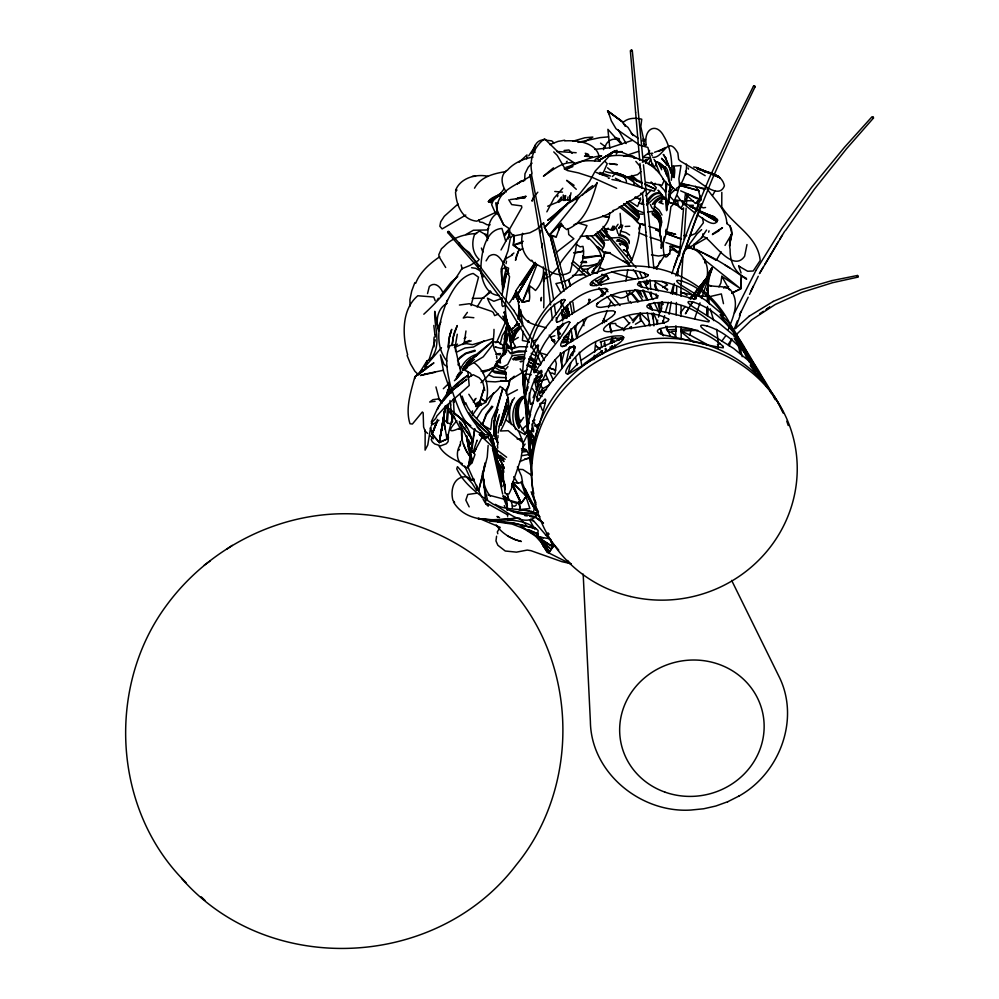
<?xml version="1.0" encoding="UTF-8"?>
<svg xmlns="http://www.w3.org/2000/svg" width="999" height="999" viewBox="0 0 999 999"><rect width="100%" height="100%" fill="white"/><g stroke="black" fill="none" stroke-linecap="round" stroke-linejoin="round"><path stroke-width="1.5" d="M536.263 362.774L536.263 361.825M576.723 242.62L575.274 252.073L570.192 272.003C563.948 276.436 555.744 274.937 549.525 271.328M438.549 331.056L434.752 311.326C433.841 326.773 441.92 343.281 431.805 357.754L426.823 361.176L425.611 369.056L414.847 376.76C411.089 391.158 405.032 408.529 410.002 423.751L412.4 424.038L422.34 412L423.164 412.762L423.601 426.998L425.112 431.093L427.634 433.416M511.313 329.108L513.886 337.175L508.691 333.953L511.775 349.275L515.409 346.491L508.691 333.953M612.237 342.957L612.012 337.4M721.815 192.332L721.765 206.88C733.278 225.549 757.979 236.338 760.189 260.514L753.221 271.004L747.677 271.253L738.648 266.071L741.083 272.964M497.952 437.737L497.977 435.427M707.492 315.434L707.529 307.779L707.504 315.447M707.504 301.773L707.654 287.874L707.542 301.885M447.477 404.77L447.302 422.777L451.211 424.175L453.683 415.047M447.577 394.255L447.627 389.76M707.192 237.65L694.13 245.23L693.893 248.301L693.955 247.49M561.338 306.643L561.426 299.625M707.404 307.904L707.292 315.584L707.467 306.468M493.881 424.762L493.918 428.996M675.649 338.162L675.898 325.761M676.123 314.91L676.385 302.51M676.535 294.755L676.698 287.013M689.41 245.941L691.745 248.626C711.338 254.77 730.444 268.269 746.59 279.258L746.216 278.197C734.964 273.451 729.757 261.214 730.119 249.463C728.046 241.571 734.939 233.479 729.894 225.861L726.81 223.526C726.485 209.428 714.41 199.875 707.18 188.861M447.752 404.595L447.302 422.777L443.581 419.193L439.285 442.507L446.965 439.061L443.581 419.193M509.602 348.052L509.64 346.528M487.45 240.584C487.687 231.044 487.924 219.418 496.728 213.561M563.249 194.942L563.049 200.112L569.667 199.812L570.229 195.167L569.418 202.535L572.976 200.712A60.714 25.687 -68.7 0 1 578.558 197.165M613.761 339.91L614.06 342.12M707.779 288.162L707.255 290.397L709.153 272.377C716.77 259.728 708.878 277.16 706.793 278.097C709.49 266.696 704.57 255.906 695.029 249.575M575.899 199.775L575.998 196.903M718.144 348.326L718.331 342.532L716.62 329.333M519.368 305.844L517.981 319.156M544.118 139.947C537.562 139.261 532.542 146.491 535.002 152.447M495.704 364.872L496.503 363.037L499.188 361.301L494.98 365.035L494.892 367.345L498.988 370.067L505.556 371.566L506.106 380.544L509.615 381.393L508.404 386.963A65.11 41.384 -25 0 0 506.031 393.556M505.681 302.759C504.12 308.753 507.967 343.281 517.445 321.765M546.715 551.361L543.006 545.379L547.24 552.172L549.487 551.873L552.884 546.828L536.463 536.638L537.912 533.878L538.074 530.444C521.316 515.147 498.014 522.04 477.847 518.506L491.608 519.842L508.803 518.918M447.327 421.94L448.064 405.07M448.801 388.199L449.063 382.068M524.65 180.669L524.95 173.814L528.209 167.245L532.055 163.112M666.021 230.682L666.083 229.358M502.435 291.071L503.296 280.719L505.531 271.016M515.409 346.491L511.775 349.275L506.206 343.469L507.042 325.137M611.7 343.057L612.212 340.434M531.48 174.688L530.019 174.862L531.48 174.6L540.609 220.767L553.596 299.6M644.193 142.083L640.834 126.586L641.733 119.218C635.476 117.582 627.172 117.732 622.664 123.014M741.433 275.874L740.721 288.836L731.768 293.094L740.721 288.836L741.433 275.712M503.846 262.462L504.67 259.603M666.408 186.875L666.42 182.929M523.164 331.281L522.415 340.534L529.383 341.87M509.552 302.709C521.578 286.076 510.776 287.25 522.377 302.197L529.145 300.774C531.755 291.783 523.701 279.82 535.501 290.484C541.033 284.191 544.542 275.412 543.281 266.908M529.308 293.406L529.72 286.114M611.5 343.044L612.062 340.359L611.101 340.372L610.114 343.356M501.423 297.839L502.085 305.607L502.784 306.543L504.32 305.682M493.981 329.37C494.33 337.287 491.083 345.829 496.203 352.909M635.601 112.338L630.357 50.687L631.318 49.95L632.305 50.637L643.156 161.713M631.693 49.987L632.03 51.149M681.043 285.714L683.179 253.034M684.09 239.211L686.113 208.154M686.325 205.057L686.925 195.767M448.014 347.814L448.926 339.011M460.264 445.854L460.576 441.396M594.592 161.114L595.404 159.316L601.673 155.832C588.886 156.781 577.859 164.011 565.909 167.357M488.124 445.454L487.25 457.167L478.596 490.896L482.33 497.877M569.542 201.523L569.667 199.812M425.174 430.107L425.087 450.124L427.772 444.955L430.631 427.435L432.13 433.966L439.285 442.507L446.965 439.061M448.439 346.641L449.587 336.463L451.71 329.345L449.125 337.799M686.375 164.061C687.487 171.041 683.328 179.82 679.707 186.413L676.635 188.162L676.847 190.559L667.082 183.804L663.086 179.271M451.998 344.593L453.846 333.803M484.078 435.814L485.264 438.411L485.976 437.075M519.505 320.217L522.914 323.114M540.521 232.705L540.734 230.157M537.437 389.523L537.774 385.477L536.151 379.333L537.849 376.311L535.814 375.674M685.277 193.906L695.441 203.396L700.599 199.45C690.471 198.077 683.853 187 685.064 201.436L675.511 199.9M526.71 158.866L526.972 154.957L519.218 162.175M514.285 235.352L513.361 245.205L520.154 250.025L522.627 248.564M510.826 347.864L508.166 348.351L504.358 338.811L506.206 343.469L507.017 334.19L506.206 343.469L511.775 349.275L508.503 329.545M677.659 275.924L678.196 269.742M679.407 255.819L683.578 207.867M596.428 263.674L596.191 266.321L592.12 272.365L597.302 273.314M661.338 224.6C662.325 218.456 658.666 212.263 653.259 209.428M514.248 235.414L513.361 245.205L520.154 250.025M452.235 345.554L453.384 336.85L457.255 325.562L454.245 332.605M497.277 438.611L497.839 444.555M518.681 295.442C517.295 305.007 520.029 315.859 528.096 321.853L528.384 320.916L530.032 322.914L533.966 324.488L546.291 327.834M561.376 197.115L561.151 199.45L561.251 197.427M544.78 274.063C542.744 285.377 544.43 296.566 543.681 307.754M506.206 343.469L506.943 336.176M593.868 359.802L594.343 355.244M594.642 352.21L595.729 341.596M505.731 301.373L509.565 276.698L504.67 267.894L501.036 269.343L508.029 250.849L510.177 239.41M540.958 227.71L541.333 224.213M465.971 330.981L464.135 343.219L472.465 344.655L492.619 338.698L493.206 344.118L483.216 356.83L462.837 369.28L467.907 371.753L469.218 385.489L445.279 406.743L436.763 416.121C436.625 419.543 427.397 424.213 433.366 424.15L438.923 420.279M665.709 191.159L666.658 210.714L669.367 193.581L673.139 187.625M680.831 248.114C667.245 245.142 670.966 244.368 669.792 254.171L658.616 256.019L651.473 254.907M506.793 344.942L506.368 352.347L500.849 357.367M502.197 268.731L501.673 280.269L502.747 288.099M626.947 201.973L637.262 210.439L643.319 212.65M704.757 262.912L705.107 259.865M561.875 314.385L564.447 318.007L563.911 314.872M503.434 288.886L506.331 274.038M498.139 433.017L499.425 425.574M540.958 300.986L541.433 297.402L541.058 300.249M540.471 386.551L540.809 383.828M649.437 151.461L649.562 150.449M707.317 290.11L708.416 281.293M564.997 200.487L565.659 195.542M639.785 225.424C639.435 238.174 635.614 250.587 630.943 262.387M654.345 208.279L655.044 203.571C657.292 200.262 662.037 196.353 665.996 199.338M461.838 429.133C460.364 438.923 464.21 448.926 470.117 456.618L466.321 450.861L463.411 443.906M508.791 237.537L509.165 234.64M674.2 177.647C674.15 174.276 676.136 168.007 672.926 166.121M493.856 423.101L497.015 410.714M494.33 420.417L493.731 429.732L495.217 436.326L495.042 434.665M505.269 322.54L497.065 341.246L502.847 345.217L503.783 347.515L503.371 351.036L504.483 350.699C498.139 362.275 490.996 374.088 480.931 382.742M660.401 228.296L660.401 224.101M666.333 189.348L666.183 182.305M502.959 289.997L506.268 274.126M490.434 496.341C482.604 487.025 481.456 473.876 485.414 462.637L478.596 490.896L467.782 466.733L469.955 464.098L471.004 456.406M471.628 451.785L474.775 428.708L468.356 466.383L472.14 462.637L475 454.445L468.181 446.353L466.458 435.839M504.52 277.322L504.882 274.725M666.058 189.748L665.496 181.443M500.124 344.068L502.31 335.602L506.993 328.059M504.982 340.434L506.718 328.172M664.472 236.701C662.499 239.748 662.349 266.745 669.367 253.222M687.724 194.855L687.275 197.34L685.476 199.45M753.508 86.339L754.357 85.739L755.107 86.738L732.617 133.254L712.225 179.096L694.055 224.325M609.715 212.737C609.565 223.239 601.735 229.895 593.993 235.627L580.257 236.438M544.692 272.427L543.419 281.531L545.079 278.384L548.401 276.823M707.255 290.397L708.953 279.021L711.95 267.919L709.153 272.377M445.167 407.817L441.645 430.769L445.492 406.368M447.277 394.043L447.977 389.448L447.315 394.056M454.083 412.437L453.384 398.788M506.093 263.649L506.468 261.176M563.836 200.537L564.61 195.829M447.427 394.168L448.151 389.598M619.23 206.668L633.541 217.969L640.184 224.738L639.585 227.884A55.245 22.59 49.1 0 0 638.885 228.971M666.121 188.873L666.458 183.267M574.3 312.3L572.902 302.322M445.054 407.679L439.285 442.507L432.13 433.966L437.487 419.443M427.535 293.569L429.333 286.476C435.202 280.894 441.233 287.787 443.169 293.381M447.577 393.444L448.089 390.384L445.529 397.664M508.254 238.886L508.991 234.59M625.898 281.056L627.772 269.605M666.533 329.682L667.107 326.286M669.118 314.298L671.241 301.71M672.477 294.293L674.3 283.454M570.554 195.354L570.991 192.757M567.519 200.037L568.081 196.903M589.747 299.363C587.025 298.888 590.034 301.71 589.872 299.6M504.495 337.45L505.781 330.382M521.815 481.555L528.708 498.851L534.365 508.441L533.454 512.012M451.361 421.403L447.614 437.137M529.857 431.556L530.032 430.631M672.989 177.248L673.576 166.084L680.993 165.559L678.895 178.809L679.707 186.413M430.382 428.633L430.631 427.435M512.187 342.395L514.635 334.677L520.729 327.56M670.716 185.377L666.558 210.265L666.133 199.875M603.521 149.688L604.183 147.14L605.119 147.765C605.719 139.748 617.669 135.052 621.902 143.918M620.179 233.504L622.714 225.212M426.073 365.047L426.86 361.226M679.982 184.266L677.235 193.731L672.627 204.995L670.878 206.805C669.255 220.929 666.608 235.202 661.188 248.414L661.038 244.156M729.957 242.982L731.93 233.704L729.894 225.861M513.274 339.697L515.322 333.691L519.53 328.159M669.705 197.602L670.516 193.956L674.849 189.897M666.158 190.459L666.583 183.179M628.533 265.684L629.02 263.511M494.542 418.681L497.714 409.165M566.308 361.65L569.78 346.628M570.816 342.12L572.215 336.101M668.269 203.846L669.417 198.851M505.844 339.648L504.695 346.041L505.082 354.358M660.414 333.491L661.113 330.507M662.861 323.052L664.61 315.609M690.946 330.344L689.847 334.927L708.129 345.042M505.519 259.728L506.043 257.555M594.355 268.456L593.668 271.316L594.305 268.843M501.885 295.13L502.822 291.296M504.582 340.147L503.346 346.79L503.683 355.569M640.184 224.738L639.273 227.647M568.206 373.514L570.754 363.112M572.577 355.669L574.762 346.753M576.947 337.824L578.546 332.617L586.85 317.632M449.587 336.463L450.636 332.33M457.267 334.253L455.507 344.93L455.606 351.448M505.444 259.328L505.981 257.243M656.618 324.525L657.767 320.08M658.528 317.108L660.052 311.176M596.653 246.291L601.635 249.887L604.582 253.721L603.009 259.353M746.977 244.555L744.63 256.219C733.378 272.827 713.96 243.144 705.132 237.3L703.184 236.451L692.944 245.417L685.976 249.126L697.152 233.716L701.623 229.633M507.542 274.201L508.591 268.194L504.57 266.508M729.944 244.293C728.708 251.948 730.581 232.592 731.93 233.704L725.024 245.404M496.59 536.201L495.966 540.946L497.864 545.267L505.257 551.011L516.483 552.147L527.26 550.074L531.018 550.699L561.925 561.675L571.278 563.748M509.615 381.393L508.391 385.989L505.706 390.771M503.284 415.197L507.992 397.652L506.281 391.258L500.174 386.413C496.615 392.794 488.711 395.666 485.377 402.609L477.659 406.343L476.411 405.681L468.818 394.268M670.504 187.15L668.681 191.808M604.907 231.668L604.42 230.594L603.458 230.981L630.494 266.159M562.837 208.629L544.517 227.385L549.1 235.502L561.201 223.376L556.293 236.813L549.1 235.502L544.517 227.385L543.631 222.977L536.65 229.295L529.895 232.779L514.423 235.814L512.599 235.09L509.765 231.618L509.652 229.008L521.828 207.592L521.553 205.906L511.688 204.583L508.778 199.788M561.538 362.25L564.447 351.623M566.021 345.854L570.142 330.819M499.3 426.461L507.992 397.652C510.339 409.378 506.193 420.866 500.424 431.006L508.154 430.681L523.389 442.982L520.954 458.791L511.638 486.001L511.713 488.099L509.028 493.818L507.604 494.218L505.032 493.369L505.319 492.782M502.722 416.783L507.992 397.652L501.735 419.655M500.287 424.263L501.835 419.143M471.041 305.557L478.521 277.198L473.164 273.451C460.214 276.423 452.609 289.985 447.24 301.061L447.24 300.374C439.772 319.28 432.892 343.356 446.853 361.039M669.792 188.649L670.267 186.988M708.641 232.18L709.04 230.819M566.458 309.503L567.707 305.219M645.754 162.4L646.678 159.403L646.316 160.015M665.309 312.625L668.356 302.372M670.978 293.594L673.588 284.802M676.635 274.563L678.383 268.706M480.944 398.701L485.814 401.898C490.197 388.411 485.876 371.066 473.938 362.612M468.494 467.982C457.055 465.671 454.632 453.134 460.402 444.48M671.865 273.701L677.247 257.492M700.799 199.912L700.611 200.674M604.582 253.721C603.121 260.814 597.902 266.483 592.419 270.891M429.008 359.852L435.277 339.847M459.09 244.318L459.565 242.832M557.454 196.728L557.942 195.329M626.922 250.15C629.095 244.443 622.265 240.647 617.507 240.147M498.813 416.983C496.191 425.199 494.567 434.453 497.739 442.744C492.345 432.567 493.781 420.179 497.814 409.765L497.627 409.278M501.273 421.391L502.047 418.956M703.196 258.716L740.721 288.836L721.815 276.311L720.903 282.917L718.93 286.938M678.321 268.893L694.068 224.263M511.463 340.147L514.822 332.717L519.892 327.522M471.99 412.537L472.527 410.889M659.34 230.27C661.975 223.901 658.266 216.371 652.21 213.549M468.356 466.383L470.242 460.714M473.076 452.222L477.11 440.147L476.848 440.909M515.734 429.458C510.751 418.781 511.813 403.696 522.202 396.603L523.314 396.678C513.623 403.846 513.498 418.444 518.931 428.284L519.43 424.175C515.359 415.347 515.834 403.034 524.05 396.715L528.046 386.563M693.955 247.477L694.33 246.378M694.58 318.868L700.037 302.859M701.523 298.489L711.95 267.919L709.989 273.476L690.596 299.3M469.617 461.188L468.081 467.495M506.031 497.839L505.669 498.876L503.996 499.15L487.912 494.892M636.937 221.516L639.323 216.795L639.01 215.459L626.473 202.347M675.824 275.924L701.123 203.746M431.293 421.815L438.062 407.267L448.788 393.781M601.56 295.941L603.084 291.646M729.208 345.941L731.855 338.561M735.501 328.334L740.234 315.072M532.405 532.517L549.487 551.873L552.884 546.828L550.237 538.786L536.463 536.638L521.091 526.898M734.652 328.172L737.237 321.016M414.81 378.596L415.234 377.709M473.401 402.322L474.85 399.188M601.635 249.887C608.666 243.019 600.312 237.874 597.19 231.83M665.322 192.332L666.37 187.924L666.008 182.692M527.797 388.062L524.587 396.79C517.632 402.634 517.045 413.111 519.88 421.178L520.679 420.167M665.971 190.859L665.646 191.958M728.333 329.47C733.191 317.008 740.247 302.11 730.556 289.922C724.113 284.802 715.122 287.837 707.841 284.84M446.378 395.879L447.702 392.282M522.589 233.279C520.304 243.144 522.489 254.62 531.068 260.989L531.73 260.202L533.329 262.525L547.077 270.055M706.793 278.097L706.88 276.86M674.063 267.17L690.571 222.814L709.44 177.834L730.481 132.243L753.583 85.989M696.278 211.638L699 204.458M561.226 223.651L558.716 230.12M649.038 324.063L648.726 325.462M533.079 397.677L535.164 392.257M536.213 389.548L537.774 385.477M597.227 272.839L599.812 267.033A55.007 42.932 64.5 0 1 602.996 259.34M536.888 264.797L522.377 302.197L529.145 300.774M602.247 323.526L607.317 310.489M608.453 307.592L610.701 301.798M660.164 312.3L661.75 308.254L660.888 302.522M645.629 163.386L646.69 160.689L645.004 160.34L646.69 160.689M436.75 422.689L432.13 433.966L436.663 422.502M462.787 370.504L463.548 368.594M640.097 199.151L640.559 198.002L639.959 199.063M432.13 433.966L436.725 422.49M499.375 414.573C496.041 423.189 493.543 433.416 497.44 442.257M660.064 229.608L659.552 230.844L662.2 246.041L659.19 230.507C661.725 224.45 658.179 217.282 652.397 214.635M638.711 203.109L641.658 203.759L643.206 200.25M604.62 229.42L603.808 231.393L601.873 229.183M515.159 294.892L513.324 299.275L513.149 298.351M492.919 436.238L494.53 432.729L493.656 425.899L494.63 417.682L502.859 388.149L496.603 408.628L491.97 419.018L490.696 429.595L480.881 423.888M604.77 228.559L607.729 229.046L608.116 228.097M726.81 223.526L726.773 222.715M531.568 153.496L535.089 145.23M635.302 197.103L640.534 199.388L637.574 206.493L629.045 200.924M529.645 285.839L522.377 302.197L517.22 295.042L535.264 263.973M437.487 409.465C443.019 397.04 452.41 386.638 463.211 378.521M650.561 159.69L648.363 164.198L653.358 165.497M446.478 395.979L447.752 393.144M446.516 395.941L447.777 393.107M501.011 249.962L509.715 234.203M546.853 211.838L554.145 198.014L562.787 188.224M533.953 195.966L531.98 201.149L533.753 197.402M607.729 229.046L612.637 230.095L614.547 226.336M618.543 140.672L619.455 138.786L614.597 137.475M514.647 336.638L515.684 334.465M739.447 315.322L748.189 297.19M749.525 294.393L758.253 276.261M739.834 314.048L741.183 311.251M750.624 291.708L753.308 286.126M651.523 165.509L652.634 163.486M477.122 306.98L482.267 298.389L491.083 291.733M518.356 251.124L515.484 260.352L516.558 255.519L519.705 248.714M462.999 369.518L465.109 365.646M493.668 392.857L488.136 404.083L482.017 409.902L477.06 417.919M698.313 295.642L711.937 268.194M610.938 229.932L613.036 225.986M542.969 278.209L544.717 274.737M755.032 86.901L755.069 86.364M431.243 426.024L432.642 423.264M446.665 395.616L448.076 392.844M734.477 312.949L756.056 270.267M512.287 355.407L507.654 364.498L503.121 366.82C498.951 367.482 493.381 362.749 499.737 360.926L501.835 355.532L499.575 359.79L496.228 361.613L500.561 362.937L499.587 360.402M482.779 472.028L484.365 469.73M515.896 290.984L516.333 290.135M523.663 442.082L526.885 435.801M715.284 190.622L712.574 195.392M453.596 402.447L455.319 399.263M469.955 464.098C476.773 460.289 465.871 450.549 468.768 445.017L470.167 444.268L471.853 441.096C469.605 425.337 457.579 414.473 445.254 405.831M602.422 174.6L607.217 163.736L605.132 161.501M574.5 329.333L577.984 322.689M587.724 304.121L589.81 300.137M698.501 295.604L700.661 291.483M702.11 288.723L711.475 270.816L694.105 299.475M473.576 453.371L482.242 437.013L480.731 432.642L482.704 438.074M785.514 230.557L814.285 189.286L846.453 148.863L873.476 118.044L873.263 116.833L872.002 116.783L844.517 147.24L811.613 187.337L781.967 228.334L756.193 270.005M647.015 204.108C649.275 198.726 656.543 189.323 662.624 195.404M437.574 328.172L440.884 322.053M701.448 237.812L706.568 230.045M426.823 361.176L418.656 374.101L414.847 376.76M561.201 223.376L563.586 227.085L566.695 229.583C585.826 221.965 591.695 200.462 597.202 182.63C592.032 191.134 580.169 192.582 576.411 201.736L549.1 235.502L556.293 236.813M592.519 271.728L592.12 272.365M475.986 406.406L479.707 402.859L484.178 387.749L482.592 381.531L479.145 377.722L473.176 374.687L468.044 377.747M472.127 415.534L479.42 405.269M512.524 399.712L508.866 409.702L509.378 422.115M474.188 401.086L476.061 398.364M627.847 254.47L626.885 255.806M453.446 402.385L454.782 400.062M474.001 452.559L476.236 448.663M456.918 420.791C448.851 429.37 447.252 433.878 459.44 428.221L459.053 429.258L461.513 428.171M530.806 272.228L517.22 295.042L535.464 263.724M658.928 263.199L660.302 260.851M517.22 295.042L535.751 263.724M678.571 251.086L677.559 252.797L672.389 249.113M721.178 251.898L716.37 260.102L715.459 259.765M677.734 256.343L679.545 253.284M759.602 273.476L784.702 231.206M759.377 273.564L763.311 266.945M764.884 264.31L778.258 241.833M779.832 239.198L782.192 235.227M675.511 201.249L677.784 201.211L678.171 206.331L681.967 209.028L681.143 207.692L683.591 203.883L695.054 213.099M512.674 335.065L515.659 330.694L521.303 326.211M692.519 302.073L685.414 313.798L689.435 307.217M691.046 304.583L692.657 301.948M694.268 299.313L710.376 272.989M464.485 366.72L469.642 360.152L477.26 355.045L493.144 340.809L476.673 354.245C469.567 356.493 463.461 361.975 460.664 368.906L458.179 362.113M483.653 433.991L483.204 435.289L484.453 437.637M664.535 255.557L657.317 266.683L654.944 268.169M523.626 417.395L519.93 422.952M437.162 300.2L438.399 298.251M512.724 298.276L516.783 291.858M526.51 276.448L533.803 264.897M674.375 190.472L674.837 189.76M632.866 322.602L640.159 313.224L640.646 321.154L635.389 324.25M685.601 174.837L686.488 173.451C694.455 176.099 718.131 202.298 724.4 185.814C721.927 173.426 707.617 172.427 697.826 168.981M523.351 281.855L535.526 263.049M522.677 282.829L535.289 263.386M558.266 330.694L563.661 324.163L562.799 323.152M647.29 154.271L648.938 152.31M646.778 201.311C649.45 196.616 655.631 189.96 661.326 194.118L658.066 190.185L662.374 195.404M728.084 344.655L731.455 339.61M504.108 188.848L498.376 196.416L501.398 192.832L488.374 201.623L490.896 202.522L501.398 192.832M590.222 274.812C580.706 266.508 598.389 267.819 599.712 260.065L601.985 259.915C600.899 249.613 593.468 242.532 586.401 235.801M516.908 289.211L535.177 262.312M539.448 394.018L542.682 388.161L539.872 384.777M528.696 155.807L534.428 147.452M514.51 397.777C508.816 405.382 508.466 415.859 511.488 424.6M462.687 370.517L467.232 364.872L474.463 359.328M620.978 224.962L618.731 228.272L621.565 224.975M456.381 377.06L459.602 372.777M522.939 447.177L525.124 444.043M616.183 154.071L617.207 152.622L617.07 150.374L614.323 151.186L599.637 160.065L614.298 151.199M690.821 248.289L685.801 248.289M486.088 260.889L488.848 256.406C499.175 248.726 504.582 267.295 509.003 273.738M495.579 342.645L497.989 342.02M705.169 175.674L680.494 161.201L678.633 159.428L677.859 153.034C667.107 134.166 664.01 158.192 652.784 157.38M534.802 195.654L537.812 192.22M433.404 436.376L431.181 439.56L432.305 441.82L434.665 443.931L440.634 445.866L446.291 443.781L448.076 441.67L448.439 437.087L447.352 435.015M474.513 188.199C480.669 176.636 493.856 173.564 505.794 171.566M459.29 373.189L457.579 375.324L460.564 371.64M524.013 280.032L520.292 285.19L535.227 264.785M506.63 457.23L491.458 445.841L479.208 434.278L484.915 439.036L487.887 436.85A80.257 12.75 39.1 0 1 489.46 435.214L489.922 433.341C482.867 422.627 470.192 415.684 465.771 402.759M519.255 489.56L512.512 482.554L526.273 496.316L521.153 503.371C507.704 505.706 496.615 482.13 508.104 509.365M455.931 379.558L462.137 372.19M645.779 195.767L651.148 190.247M721.877 341.009L725.399 336.263M618.081 224.288L614.485 229.445L612.637 230.095M698.963 288.249L704.495 281.169M706.293 278.771L708.079 276.373L698.776 288.024M680.444 312.837L685.177 306.531M467.395 312.362L463.261 318.019L467.145 317.058L473.851 317.719M504.632 235.964L509.203 229.508M440.447 295.854L451.336 282.018L457.754 276.598M454.433 380.731L461.638 372.565M873.476 118.044L872.651 118.244M526.273 496.316L521.153 503.371L508.953 500.287L507.242 494.455M462.437 344.505L466.133 343.331M463.823 369.355L472.515 360.814M690.921 297.977L709.989 273.476M665.534 198.476C660.551 194.842 654.894 200.162 652.347 204.308C655.856 201.298 660.389 195.017 665.634 198.838M557.879 267.42L550.149 275.849M698.751 288.124L708.079 276.373M443.331 400.624L453.971 389.011L466.695 379.433M466.396 363.836L470.841 359.165M458.603 450.374L459.428 449.388M457.667 360.689L460.202 357.105L465.484 353.259L474.912 350.237M475.661 406.531L479.07 403.696L484.178 387.749L484.752 390.534M694.193 293.469L701.81 284.765M422.627 369.505L418.656 374.101L425.611 369.056M424.612 367.207L441.496 347.664M635.102 289.685L632.092 293.144L624.25 297.377L620.854 298.089L610.589 294.917M565.521 206.231L568.768 202.56L556.905 213.062M598.051 283.454L606.43 275.349L608.691 278.746L598.838 283.741M476.336 404.932L479.483 402.597M504.183 234.478L508.766 229.37M623.538 156.393L638.548 151.361M504.907 370.03L507.942 366.645M513.461 234.852L510.464 238.099L508.603 232.08L508.916 228.384L503.533 224.775L496.853 209.39C497.04 190.06 517.232 185.102 530.182 176.236L532.042 173.289C528.733 160.152 533.966 146.703 544.555 138.749L558.578 152.51L574.924 163.337M641.096 171.503L637.524 174.65L624.75 177.884M475.986 404.87L479.233 402.497L478.758 401.835L475.312 404.108M582.492 195.067L588.349 188.724L592.757 185.614M696.178 291.396L698.014 289.398M490.409 290.896L485.776 295.829M457.455 360.077L465.584 353.746L475.199 351.061M550.549 218.906L568.768 202.56L544.517 227.385M596.603 304.258L597.877 302.884M532.529 440.409L535.027 437.899M493.281 368.943L492.594 371.266L495.054 372.814L506.331 374.45M537.524 339.161L533.553 341.084M689.248 298.639L692.22 295.542M568.768 202.56L547.664 220.404L551.173 217.657M465.696 369.193L467.47 367.357M491.908 406.106L486.101 414.185L482.529 424.175L486.563 414.548L492.832 406.668M567.532 374.188L578.059 363.474M560.002 199.113L557.142 202.31L547.652 206.206M455.02 386.051L467.507 375.562M521.778 429.807L526.073 425.749M513.249 330.994L519.542 326.074M511.338 329.558L513.199 327.697M530.993 404.22L532.717 402.51M495.042 198.501L493.094 200.424L491.67 204.72L495.354 212.937L497.327 213.561M524.787 434.727L528.933 430.919M443.331 388.698L447.452 384.727M734.103 336.713L751.673 319.855L775.199 304.508L802.297 292.22L832.454 282.742L857.766 277.16L858.316 276.174L857.417 275.487L831.817 280.632M523.501 434.066L527.859 430.232M623.139 329.158L629.944 322.777M632.217 320.654L640.159 313.224L640.646 321.154M181.593 878.396C268.781 977.946 436.925 969.529 516.221 864.972C580.831 786.213 578.134 662.749 509.515 587.3C466.958 538.411 401.86 511.588 337.312 513.873C270.304 516.321 206.044 551.386 166.533 605.344C105.969 686.962 112.899 810.926 185.976 882.554M581.218 360.252L600.387 347.552M535.714 381.968L542.345 375.986M735.002 328.858L749.063 316.271M643.781 156.556L646.803 154.296M723.738 288.149L725.112 286.925L725.873 287.837L728.633 286.463M495.966 197.64L501.186 193.007M488.623 228.371L486.8 229.982L473.389 230.245L465.884 234.553M498.563 195.105L497.964 195.629C498.651 194.368 483.516 201.361 490.896 202.522M684.203 251.111L686.226 249.35L685.689 246.703M548.176 532.867L545.579 535.139L549.238 534.003M464.185 338.649L465.859 337.212M527.085 369.692L509.465 380.282L514.248 376.186M452.984 389.735L466.608 379.47M531.73 437.4L533.578 435.839M548.751 385.189L542.445 388.861M490.546 199.8L488.374 201.623L504.57 193.032M657.767 265.996L655.993 267.47L654.795 267.183M684.265 250.986L686.138 248.988M530.581 437L532.529 435.402M529.895 436.938L531.893 435.289M542.857 223.614L543.631 222.977M509.465 380.282L512.512 378.309M695.441 203.396L700.599 199.45L699.65 195.255M627.722 262.275L626.785 262.25L628.608 263.786L629.707 262.912M523.601 396.69C514.66 403.346 514.198 416.708 518.793 426.073M558.703 202.372L562.1 199.738M516.446 504.87L514.747 506.181L512.475 505.944L511.188 501.411M527.085 435.814L529.333 434.103M553.496 167.832L543.444 176.161C552.497 170.417 562.487 161.264 573.876 162.737M423.813 314.21C438.186 301.024 451.623 285.702 461.725 268.831L470.017 265.422L478.558 260.427M569.53 332.904L564.373 336.8L568.069 336.95L564.135 337.737M511.538 254.795L513.923 253.022M458.029 204.021L444.305 216.259L440.684 221.815L439.835 226.261L442.132 228.921L465.796 215.047M612.412 176.536L615.059 173.901L607.554 167.82M418.469 374.138L433.903 362.874L416.708 374.85M556.318 252.422L573.876 238.773L568.718 234.54L568.256 228.584M584.14 363.748L602.422 350.824M456.156 345.117L457.554 344.118M204.246 565.147L210.04 561.088M227.123 548.938L232.23 545.367M521.253 181.144L517.544 183.716L521.253 181.144L523.314 181.356M463.074 378.609L467.307 375.674M717.469 231.219L722.489 227.747L712.562 234.003M645.878 284.915L648.151 283.354L647.34 280.731M738.698 796.203L739.06 796.016C779.045 773.726 799.787 720.604 779.857 678.246L731.643 580.394M566.483 161.726L567.207 161.239M494.368 367.869L492.769 369.867L494.305 371.253L506.231 372.864M646.39 284.503L648.151 283.354L646.828 279.957M647.777 154.283L648.438 153.858M456.843 352.035L465.097 347.977L473.501 347.003L484.203 340.859M664.273 166.895L665.047 166.596C670.654 171.616 667.045 182.392 672.802 187.974C667.057 182.28 668.768 171.953 662.599 166.908M759.665 313.723L763.461 311.263M766.008 309.628L769.804 307.168M767.12 308.741L769.655 307.105M546.528 389.51L539.847 391.845M773.176 301.473L801.136 289.56L831.942 280.594M748.888 316.383L773.301 301.398M464.373 343.069L471.241 340.896M590.771 284.852L593.381 283.266M595.991 281.681L606.43 275.349L608.691 278.746M515.209 326.136L519.468 323.888M517.47 389.785L507.03 395.242M535.789 378.746L542.332 374.8M549.812 144.58L558.041 141.396L564.685 140.21L564.697 140.884C576.997 140.135 596.753 142.233 599.325 157.33M514.435 326.136L518.893 323.813M464.373 342.457L469.505 340.472M518.306 337.45L512.387 340.996M631.493 326.611L629.77 327.46L631.218 328.758M712.424 234.603L718.955 230.819M473.763 356.868L475.387 355.919M599.1 160.277L612.862 152.335L595.217 171.041L589.622 181.343L579.47 194.193L569.418 202.535M493.406 367.719L488.948 370.179M665.346 147.515L658.478 151.349L664.422 148.764L654.57 152.26M506.818 258.104L512.587 254.882M662.737 287.537L667.569 284.89L662 281.219M652.946 184.503L655.269 183.341M439.747 256.768C430.045 263.224 419.855 272.24 415.671 283.316L414.835 282.605L411.75 290.921L409.902 299.613L410.089 306.069M447.315 303.234C437.55 307.942 435.089 321.054 439.036 330.519M655.544 162.437C659.552 160.639 660.888 167.008 661.613 169.743M532.754 421.079L534.94 419.93M715.858 176.074L716.882 175.537M454.383 347.427L462.849 343.956M499.438 361.213C491.883 364.111 500.199 368.419 504.345 368.481L498.351 367.108L495.954 365.472M495.641 366.358L488.573 369.73L481.143 371.278M573.863 346.016L568.693 348.077M583.179 574.113L590.384 721.428C590.909 772.889 640.946 813.336 690.946 810.039L703.658 808.778L715.846 806.018L727.796 801.697M585.152 141.483L592.832 137.063L584.902 137.75L572.951 141.196M521.441 448.751C526.948 447.065 527.909 454.008 530.219 457.23L519.655 461.638M717.419 344.755L720.117 343.381M727.584 801.81L739.06 796.016M598.938 283.716L603.021 281.668M579.582 267.42L584.128 265.759L588.186 265.909L596.903 264.061M534.602 425.961L538.911 424.2M566.583 168.968L572.877 166.621M561.426 282.43L555.906 283.579L560.801 292.757M495.741 346.678L495.154 347.04L501.311 348.426L503.783 347.515M689.71 235.976L695.217 233.641L703.396 222.802L702.459 217.67M600.599 347.44L621.94 338.474M642.332 162.1L649.275 158.729M563.673 281.531C577.922 277.36 586.013 260.439 582.954 246.341L580.132 246.828L576.173 244.293M513.436 359.902L518.131 358.279L524.937 357.754M537.45 425.611L539.472 424.812M523.226 241.296L513.361 245.205L522.39 242.819M558.503 227.322L562.737 225.637M670.067 250.637L673.763 249.188M512.524 359.078L517.432 357.442L524.512 356.968M533.229 402.884L530.269 404.083L529.27 393.094M511.051 353.946L516.508 352.197L524.363 351.673M485.814 428.271L486.6 427.984M510.951 348.963L519.542 346.678L527.584 346.828M496.128 212.175L476.773 221.179C461.925 219.68 456.356 204.945 455.519 192.095L456.918 190.01L455.606 190.235C460.477 177.909 475.861 173.701 487.924 176.286M510.289 353.022L518.718 350.874L526.535 351.248M498.464 314.111L494.642 315.609L493.244 312.462L491.758 311.413L469.28 303.733L459.428 305.032M535.826 512.849L538.536 511.913M550.761 337.05L554.907 335.726M515.696 360.052L524.887 358.566M676.335 292.819L674.2 293.494L672.14 292.17M559.502 334.29L560.564 333.966L557.155 329.445M543.081 379.92L536.026 382.018L547.402 379.046M620.092 227.098L621.765 226.598M632.13 140.459L609.902 147.777L594.904 149.363M425.724 373.976L420.479 375.474L435.302 372.24M857.417 275.487L856.867 276.473L857.766 277.16M562.137 346.69L565.022 345.879M600.137 341.995L613.286 338.261M643.443 157.405L649.213 157.617M697.477 200.986L700.736 200.062M514.348 357.63L524.188 356.468M502.335 298.214L493.843 301.261L487.475 298.189C491.82 310.252 502.335 317.957 510.177 327.285M564.073 150.499L568.943 149.975L572.127 153.371M562.012 342.02L567.632 340.584M570.479 339.86L573.326 339.123M512.475 355.594L523.214 354.558M528.671 454.533L521.59 455.756M471.74 479.732L474.175 479.145M568.543 341.571L562.724 342.919M577.959 142.382L600.049 137.612L608.603 136.863M608.416 178.346L609.54 178.084M496.003 354.258L500.224 354.832M523.189 196.99L526.148 196.328L517.357 198.077M544.318 392.307L540.871 392.757M608.329 156.319C629.445 152.447 654.333 160.939 664.098 180.782L661.95 185.315L646.241 182.33M557.867 338.211L560.252 337.699M574.45 253.147L583.491 251.211L573.601 252.797M486.226 381.368L495.229 381.868L506.106 380.544M512.574 482.33L517.919 483.241L522.539 482.242L521.453 476.061L517.382 466.97M580.731 262.462L586.625 262.487M424.575 374.175L442.844 370.379M563.573 337.724L566.121 337.2M551.71 340.085L553.846 339.66M550.574 373.314L552.197 373.002L554.895 374.475L556.368 363.748L555.207 359.715M582.105 269.318L587.674 269.043M551.923 340.135L554.12 339.722M581.868 261.626L586.201 261.538M646.59 205.02C651.598 201.723 658.491 190.984 665.596 198.227M526.248 449.937L522.24 450.499M487.5 499.825L484.253 487.15L483.553 478.808L485.814 503.833L488.211 506.181L488.611 504.458M529.532 458.304L524.762 459.016M527.222 451.436L522.939 451.973M569.18 338.848L563.324 339.797M705.556 207.492L703.184 207.879L700.549 206.356M533.016 157.093C523.464 158.616 513.523 163.037 507.242 170.417L506.381 170.529C499.575 176.561 501.898 185.252 506.206 191.983M552.809 341.408L555.219 341.059M647.777 212.025L653.708 211.214M516.133 198.801L525.212 197.59L510.277 199.588M662.087 201.723L659.527 202.06L663.174 198.901L665.983 198.589M667.132 329.945L676.385 329.308M485.689 437.075L488.573 436.738M629.795 226.236L625.224 226.461M520.317 361.551L522.689 361.288L520.354 361.626M655.119 161.338L658.254 162.7L660.726 167.745M518.618 439.11L521.678 438.823L523.264 444.056M572.552 275.487L584.502 274.45M518.643 501.798L520.329 509.502L529.895 508.491L521.091 481.818M516.271 518.256C494.805 520.604 466.645 523.701 453.521 502.097L454.582 502.435L452.922 500.337C450.237 490.284 453.409 476.086 466.496 476.785L473.763 480.769M518.131 518.131L519.28 518.056L525.811 524.5M624.987 156.306L632.23 155.832L633.416 156.356L634.003 158.292M476.648 233.529C465.022 233.916 452.272 237.575 444.293 246.229L441.433 248.776L438.773 254.807L439.423 257.33L445.679 267.482M610.589 238.024L619.13 237.475M579.919 274.563L584.49 274.288M653.496 203.659L655.044 203.571M611.151 332.817L609.427 323.664L615.584 323.464L616.258 325.274L624.85 329.77M472.377 176.336L475.512 176.286M671.765 331.368L676.348 331.181M680.943 331.006L697.764 330.357M493.206 341.958L496.066 341.945M612.986 338.311L623.638 337.987M517.132 438.936L521.678 438.823L518.806 431.605L512.674 424.812L505.656 419.767M506.093 377.709L493.768 377.135L489.56 375.287M438.399 398.938L432.954 399.662L429.682 402.035L435.052 401.311M680.981 329.22L691.695 329.033M689.797 205.332L693.393 205.307M586.688 156.144L584.527 156.144L592.282 156.98M500.524 353.496L496.041 353.996M490.147 224.775L487.087 224.775L482.679 222.427L479.707 222.028L478.721 220.042M472.215 298.414L484.09 298.202M604.383 240.047L608.578 240.072M650.699 153.272L652.834 153.284M680.269 183.204L705.769 188.848M600.237 161.326C588.236 160.427 576.773 159.216 567.32 169.231L565.072 168.893L557.18 155.32L553.746 151.898M709.402 215.859L713.161 216.408L717.644 219.917C715.084 228.858 702.796 218.269 698.338 215.509M508.266 380.981L500.686 380.644M693.131 200.861L686.35 200.637M495.292 504.333C507.804 511.988 523.563 506.618 535.789 513.848M529.632 510.751L518.981 509.902M576.161 152.722L556.718 151.473M638.723 213.973L642.906 214.198M680.506 292.307L683.703 292.982L687.025 295.429M524.55 513.361L534.415 513.586L524.687 513.136L510.252 510.377M512.087 522.689L501.573 521.94M628.608 264.373L609.29 252.934L604.595 252.31L610.152 252.635M518.269 469.293L522.902 469.567L531.768 475.412M585.002 192.233L586.425 192.332M680.769 292.382L695.304 295.529M540.846 403.009L544.755 403.296M529.807 516.258C536.975 519.143 537.649 514.448 532.479 511.913M673.101 292.445L675.923 292.982M683.828 235.514L686.775 235.739M494.243 438.436L496.053 438.586M609.19 163.561L616.895 164.523M609.552 163.686L617.382 164.673M554.782 191.471L562.499 192.145M604.595 252.31L607.892 253.034M582.355 270.966L583.603 271.079M476.236 493.281L467.794 494.468L465.834 500.137L469.168 506.88M545.641 140.135L551.773 140.884L553.883 142.894M471.029 479.97L464.722 466.121M622.315 151.623L612.462 151.86L620.504 151.711L631.443 156.194M573.95 224.638C586.825 220.379 601.398 218.793 613.461 211.164L612.936 210.539L616.408 209.303L641.458 194.293L644.954 190.285L644.467 188.549L618.668 180.707L611.925 179.508M524.762 515.596L527.285 515.921M616.383 240.996C621.178 241.184 628.87 244.443 626.735 250.449L631.905 259.977L626.96 251.174C629.145 246.591 623.014 243.818 619.33 243.619L620.541 245.329M602.16 274.8L606.43 275.349L601.86 274.338M489.485 521.103L512.687 523.026L535.814 528.521L513.573 523.051M582.529 257.779L584.69 258.229L600.849 255.507L583.329 257.218M658.666 163.624C663.91 164.885 666.071 170.954 667.02 175.724L664.01 168.356L661.625 165.547M479.195 259.49C472.24 252.959 471.353 242.707 474.675 234.178L479.57 231.106L484.702 234.153L487.475 234.615M602.734 216.358L608.816 217.32L602.797 216.034M526.173 373.913L531.331 374.75M693.631 166.983L696.852 167.507L720.179 177.834L696.603 167.782L718.731 176.498L697.752 168.981M547.077 354.92L538.511 352.385M696.715 295.791L709.964 296.591L721.34 293.918L723.488 303.659M517.22 512.412L519.642 512.812M471.59 267.72L475.574 268.269L481.593 271.528M497.514 521.94L512.05 524.063L537.912 533.878M704.482 171.94L705.881 172.178M644.567 224.9L639.997 223.826L645.391 224.75M682.916 184.34L689.248 185.514L680.082 183.804M605.506 171.603C612.037 174.176 625.424 172.752 626.448 181.731M653.109 166.059L654.557 166.321M498.026 203.259L495.716 202.834L497.552 213.486L503.883 225.112M579.37 223.376L586.975 225.574C580.968 239.985 568.518 250.662 560.052 263.536L560.377 264.223M536.663 536.588L543.319 537.824M644.08 282.592L648.151 283.354L643.806 281.98M454.82 398.601C459.265 409.802 462.999 421.878 473.376 429.145C477.559 431.618 486.126 437.774 489.922 433.341L493.306 445.242M620.317 231.031L625.923 232.58L629.62 235.027M639.997 223.826L643.231 224.812M618.781 235.514C623.139 236.189 629.095 238.361 629.27 243.569M695.454 186.289L698.613 190.584L700.599 199.45L680.669 190.834M615.396 172.914L623.388 175.125L613.061 172.415M588.736 155.157L585.864 154.545L588.661 155.145M640.596 193.344L642.032 193.656M617.432 239.635C622.352 240.16 629.37 244.143 627.072 250.012C630.319 244.38 624.363 238.711 619.068 237.612M602.597 292.62L605.469 293.269M618.593 234.315C622.939 235.14 628.334 237.163 629.358 242.02M642.757 139.098L645.516 139.723M512.425 511.463L514.797 512M499.375 295.517C486.988 295.042 482.142 281.818 481.081 271.366M634.989 197.352L640.534 199.388M656.218 161.676L660.277 163.312L664.984 167.507M600.599 295.367L602.834 296.041M589.572 156.568L592.245 157.268M616.445 173.089L620.779 174.251L619.817 173.976M560.464 198.714L561.101 198.888M679.907 185.477L698.613 190.584L698.825 191.533M585.214 153.272L587.999 154.046M679.507 185.19L698.613 190.584M669.867 232.742L675.661 234.378L665.496 231.331M527.385 364.36L532.829 366.658M615.384 174.076L625.262 177.547L624.537 175.562L642.432 188.374M691.545 248.227L693.656 248.976M537.412 372.764L539.984 373.526M641.658 203.759L643.818 204.408M599.887 172.44L610.526 176.049M535.864 513.848A79.071 13.874 2.2 0 0 539.36 516.383L539.972 516.708M611.937 271.94L635.114 279.245M540.434 365.147L535.177 362.612M548.788 367.869L555.756 370.154L548.801 367.757M596.016 172.352L608.066 176.96M648.826 226.311L660.177 230.045M665.858 231.918L671.528 233.791M598.901 173.576L602.897 174.9M647.027 236.201L639.198 232.917M649.937 237.175L661.55 241.071M665.908 242.532L680.419 247.402M502.272 284.178L503.658 284.64M668.056 202.06L678.383 205.544L681.967 209.028M528.958 359.228L533.903 361.563M602.035 292.058L604.87 293.019M529.12 361.925L534.015 364.298M540.434 364.872L536.263 363.424L532.467 360.09L528.995 358.541M698.913 187.437L702.871 188.823M699.2 211.438L713.161 216.408M665.971 233.541L681.493 239.098L665.709 233.379M644.867 188.848L654.183 191.121L656.306 187.675L651.111 181.905M595.666 345.791L600.124 349.25M669.018 202.16L678.383 205.544L668.493 194.83M659.977 231.318L655.681 229.77L660.314 231.531M708.89 285.452L711.288 286.313M667.569 331.119L671.815 332.655L674.725 334.79L675.774 336.963M541.57 372.252L536.151 370.279L534.203 367.757M699.4 211.651L715.047 217.42L698.588 210.614M539.922 424.325L538.948 425.249M641.783 140.609L644.043 141.471M510.876 520.004L508.166 518.981M506.63 509.353L518.144 513.311L535.814 516.695C522.202 527.759 505.569 509.777 493.156 504.145C479.595 495.379 464.098 484.44 456.743 468.856L457.455 466.645L472.277 483.528L476.511 490.409M616.633 188.287L592.332 177.41L578.471 172.914L567.644 170.604L564.21 168.794M542.045 396.428L539.423 395.104M663.224 203.958L658.953 202.385M529.208 362.325L532.654 363.936L536.188 367.382M604.707 269.668L599.6 267.582M583.154 256.855L584.265 257.317M583.066 256.668L584.203 257.143L582.642 255.769M645.616 145.03L643.581 144.168L644.58 144.955L643.493 143.119L644.542 144.892M535.127 513.174L531.218 511.426L536.376 513.936M622.352 175.387L617.444 173.339L621.927 175.412M683.753 202.847L696.465 208.866M499.55 517.582L496.978 516.458L498.264 517.145M642.07 183.229L636.638 180.807L632.842 177.847M644.792 184.44L655.656 189.286L644.992 183.928M526.798 365.259L531.518 367.882L531.156 367.108M528.921 529.795L537.35 533.653M696.603 209.39L689.884 206.231L694.043 208.354M699.288 210.664L716.77 218.906L698.713 210.939L717.145 221.691L699.138 211.064M507.742 514.885L487.562 503.608M689.085 334.565L689.847 334.927M609.178 238.112L603.471 235.24L600.012 230.844M462.4 463.686C453.471 459.228 443.693 454.882 438.836 445.566M661.85 166.146L664.672 168.956L667.045 175.974M629.907 176.523L636.538 180.632L635.389 179.57M738.648 266.071L739.672 266.571M531.156 353.334L534.79 355.382M447.165 366.658L444.006 364.423L440.397 354.882L443.643 371.491L451.098 393.306M627.684 177.185L633.266 180.494M642.32 182.592L636.987 179.92L631.818 175.412M548.214 552.759L547.24 552.172L570.591 563.898L567.619 560.451M695.729 249.163L703.858 253.396M698.201 210.489L717.594 220.442L698.763 210.464M615.446 178.247L620.042 180.657M478.833 518.281L500.162 527.335L497.315 531.893L497.802 533.753M630.706 176.623L636.563 180.757M630.893 176.86L634.115 178.734M531.218 511.426L536.888 514.423M696.078 209.041L690.696 206.194L695.991 209.291M530.631 358.566L535.164 361.738M467.257 371.503L470.579 373.289L471.553 375.786M530.481 358.142L535.139 361.438M597.177 158.754L599.3 159.927M507.542 535.963L514.51 539.448L521.353 541.495C511.5 539.098 501.848 533.566 496.216 524.95M626.91 255.232L627.722 255.694M574.088 185.302L566.645 180.357L576.298 189.298M629.42 178.309L631.356 179.408M530.044 356.568L535.064 360.314M725.311 265.272L729.657 267.782M667.707 289.435L656.168 282.442M596.003 345.916L599.65 348.639M691.408 206.518L696.565 209.553M652.197 212.849C658.441 215.784 662.25 223.564 659.502 230.12C662.737 223.576 659.54 215.297 653.621 211.426M600.561 143.144L605.332 146.666M622.989 260.627L628.259 263.786M533.029 369.493L536.113 372.377M634.465 157.143L635.839 157.992M623.713 203.584L639.323 216.795M621.753 121.091L607.679 110.964L623.001 122.315L607.504 110.802L608.903 113.724M518.144 430.519L522.739 433.391M653.021 208.341C658.129 211.114 661.788 216.658 661.588 222.565M654.32 206.131L659.14 210.09L662.012 215.022M678.696 252.46L670.029 246.241M670.192 246.478L675.699 250.062M615.259 338.012L618.993 340.447M522.215 526.76L524.775 528.434M527.322 530.107L532.442 533.454M534.989 535.127L552.884 546.828L550.237 538.786M621.103 205.869L637.762 219.73M586.513 237.475L588.461 239.273M503.508 367.957L503.121 366.82M530.656 519.268L533.678 521.416M623.588 124.013L628.046 127.472L633.041 135.564M631.193 133.304L638.361 138.486M534.74 516.645L543.493 523.014M454.233 413.436L464.66 421.291M470.804 425.774L453.808 413.136M534.677 516.645L543.206 523.001M481.181 398.439L485.814 401.898M624.1 204.395L638.948 217.869M499.9 455.319L505.132 459.29M680.719 331.381L693.643 342.357M506.356 497.939L507.055 500.774M654.582 267.545L656.917 269.343M534.365 508.441L536.663 510.739L530.519 501.685L524.95 488.698L532.417 502.897L538.211 511.176M562.1 313.649L566.833 317.407M655.868 217.32L654.42 216.171L657.667 218.756M602.684 247.54L591.121 235.702M620.604 143.394L607.892 129.321L609.815 148.227M479.483 265.884L448.751 231.468L447.789 231.568L447.627 232.442L477.897 267.382M683.191 201.473L683.965 202.123M573.139 261.226L589.572 275.175M595.441 280.157L601.311 285.14M603.309 251.96L598.051 247.04M685.426 194.156L686.788 195.367M488.698 430.844L481.081 423.489M571.528 263.112L586.401 276.448M592.132 281.581L596.703 285.677M599 287.737L602.434 290.809M649.2 321.503L640.896 313.486M604.632 243.656L595.616 233.816M652.697 316.346L653.296 316.883L652.784 314.26M562.637 314.398L566.908 318.269L562.075 313.836M418.581 374.825L414.897 371.303L410.539 363.936L407.117 355.507L407.667 354.807C402.435 335.764 401.173 309.84 417.794 295.754L433.778 297.028L435.214 300.786M429.72 435.289L433.429 438.811M445.766 406.281L448.214 408.566M533.204 520.329L558.741 550.087M604.133 245.055L594.979 234.615M664.31 287.362L667.382 290.259M201.211 896.827L204.882 900.311M536.613 535.402L550.849 549.225L536.7 535.252M448.913 411.813L453.896 416.67M442.207 402.959L438.486 398.801L440.671 401.074M696.64 202.71L698.538 204.608M482.392 275.786L483.454 276.86M637.562 211.513L626.798 201.798L638.486 212.537L637.262 210.439M682.267 202.16L683.166 204.608M478.421 424.962L488.873 434.428L474.562 419.942M633.541 217.969L638.736 223.376M640.334 318.631L645.179 325.724M484.69 434.577C473.638 423.276 464.585 409.702 460.127 394.443M477.135 426.985L480.332 430.407M605.819 320.479L606.643 321.378M750.911 365.172L751.535 365.859C748.114 348.414 736.151 334.041 724.75 320.916A32.155 1.374 47.6 0 1 721.415 315.334C735.726 327.522 742.444 345.804 749.6 362.625M535.776 509.552L530.269 501.161L524.887 488.548M658.965 184.315L665.696 191.733M559.378 327.31L560.202 328.209M680.481 200.275L677.235 195.579M629.894 301.373L631.318 303.009M604.994 288.286L608.004 291.745M611.026 295.192L620.067 305.544M629.108 315.896L633.116 320.504M448.751 231.468L448.638 232.405L447.627 232.442M477.547 424.051L471.416 416.546M604.77 230.844L636.038 267.632M649.313 304.945L652.147 308.679L649.762 305.881M602.847 320.654L604.545 322.665M599.462 231.93L604.345 238.149L599.575 231.568M535.227 365.359L536.201 366.533M454.832 418.156L447.077 408.279M638.998 301.623L633.179 294.53M653.97 159.303L655.157 161.014M627.759 251.848L623.401 249.7L627.772 252.372M602.272 290.647L605.182 294.181M607.117 296.541L614.86 305.956M623.576 316.558L629.395 323.626M541.708 542.582L542.969 544.13M685.401 171.304L685.976 172.003M656.218 169.917L651.76 163.249L647.901 147.415L639.86 145.242L616.021 128.759L611.363 120.929L607.941 111.076M561.725 324.475L562.687 325.649M562.425 315.522L563.061 317.195M561.875 309.478L567.632 316.608M603.034 226.423L607.467 232.005M637.861 302.023L630.993 293.019M698.701 210.664L700.311 212.712M633.378 269.83L636.263 273.501M520.142 368.831L528.946 382.392M507.942 350.162L510.189 353.047M468.319 446.378L471.453 450.437M484.702 234.153L487.949 238.436M479.557 265.971L513.736 310.452M635.839 161.413L640.034 166.321L640.659 169.218M441.433 401.91L439.073 398.801L435.951 386.913M639.385 290.921L640.983 293.044M503.459 316.858L513.886 335.814M481.88 433.166L483.666 436.338M603.833 294.805L599.188 288.524M549.238 335.115L554.67 343.144M477.822 267.295L511.076 312.088L529.158 342.407M536.788 534.79L539.51 538.449M544.043 544.555L549.487 551.873L545.017 545.579M537.05 535.089L538.823 537.487M543.269 543.481L549.487 551.873M642.782 297.003L637.812 290.072M639.235 291.845L640.859 294.093M459.315 421.403L471.353 438.174L463.823 427.335M681.755 200.562L682.879 202.785M537.874 535.501L539.66 538.011M524.075 431.643L519.43 424.175M626.123 143.569L618.281 129.882M562.075 314.123L563.723 316.458M485.814 503.833L483.054 499.238M460.477 422.527L462.15 424.937M667.582 165.572L663.586 160.427L667.007 164.96M603.458 318.918L604.932 321.528M468.818 412.712L470.554 415.272M487.799 436.988L494.617 447.802M642.32 299.912L635.726 289.635M507.779 523.414L508.091 522.664M541.957 542.794L548.026 552.122L542.582 543.706M624.5 124.838L625.349 126.161L624.175 124.088M500.312 455.781L503.671 461.001M513.736 476.698L517.919 483.241M499.987 455.494L503.833 461.6L502.26 458.991M542.195 356.168L544.255 360.527M513.648 310.302L542.295 356.331M493.693 445.179L497.589 451.461M654.52 284.902L658.229 290.934M643.955 272.627L645.916 276.473M532.417 388.499L535.277 393.156M518.806 302.06L514.76 294.555L519.03 302.272M620.841 337.899L621.49 339.061M531.53 346.378L538.623 358.291M658.653 219.992L660.014 222.702M560.938 302.285L568.706 315.447M454.108 417.382L461.788 431.143L461.938 440.472M560.876 302.247L562.4 304.857M563.911 307.467L567.719 314.011M482.217 275.562L480.631 271.978M703.458 188.611L704.12 189.773M491.895 436.7L489.622 432.492L491.446 440.01M476.498 262.662L469.193 252.46L459.016 245.03M531.68 428.996L532.679 430.831A31.081 1.861 69.6 0 0 531.992 424.013M530.919 431.618L534.502 438.911M529.57 519.642L534.677 529.183M536.863 533.266L539.048 537.35M775.174 399.687C768.83 387.425 762.424 374.5 751.485 365.634A36.239 1.736 47.7 0 0 755.719 372.702C764.635 382.817 773.313 393.381 779.395 405.494M756.106 367.707C750.736 357.255 744.867 346.516 735.564 339.011A34.066 1.548 47.6 0 0 739.31 345.267C750.087 357.317 760.239 370.467 765.958 385.714M603.583 236.751L603.471 235.24M477.122 263.873L478.384 266.283M491.82 441.496L489.622 432.492L492.607 438.311L495.104 448.451M780.032 406.73L783.278 413.087M459.353 422.952L470.167 444.268M654.969 286.85L656.343 289.573M508.853 334.19L511.988 340.384M702.747 233.903L703.171 234.765M537.15 534.003L538.436 536.588M489.622 432.492L492.907 439.21L495.117 451.223M729.457 289.91L721.815 276.311M639.31 271.591L642.694 278.596M644.043 281.393L648.101 289.797M649.45 292.607L652.822 299.613M654.183 302.41L658.903 312.212M662.961 320.617L664.31 323.426M665.671 326.223L670.391 336.026M496.166 451.473L500.899 461.288M502.247 464.098L504.27 468.306M512.375 485.139L521.153 503.371L512.724 483.628M492.719 444.53L494.755 448.726M496.103 451.536L504.233 468.344M511.675 483.753L521.153 503.371L511.863 483.916M496.128 451.398L500.811 461.151M502.147 463.936L504.158 468.106M512.175 484.815L519.542 500.137M626.373 292.382C627.01 296.328 630.993 293.169 629.382 290.547M496.603 451.973L503.246 465.859M622.614 328.097L623.838 330.719M548.151 368.918L553.359 380.107M650.337 204.458L652.01 208.042M602.272 353.221L601.148 350.736L602.559 354.308M535.939 502.684L532.367 494.006M538.523 358.067L541.108 363.923M545.329 373.564L549.775 383.678M535.901 504.345L531.143 491.783M636.013 273.102L638.511 278.796M639.747 281.643L642.232 287.337M643.481 290.185L647.827 300.15M649.687 304.42L652.172 310.115M653.421 312.962L657.767 322.914M660.252 328.609L663.361 335.726M638.898 281.606L641.358 287.262M642.582 290.097L646.89 299.987M648.738 304.233L650.586 308.479M518.893 316.671L520.054 319.33M479.595 268.806L481.818 274.238M531.905 453.047C526.011 436.176 527.272 418.231 526.51 400.736C524.3 416.333 528.109 432.18 533.029 446.94M713.698 320.592L710.227 308.791M502.922 316.121L511.463 336.313M627.422 260.951L628.608 263.786M651.66 154.508L652.222 155.844M536.888 396.466L538.636 400.699M482.355 473.101L484.253 487.15M656.106 293.956L657.604 297.889M463.099 401.248L464.66 405.032M505.719 241.308L501.96 228.446C484.827 229.62 481.181 254.52 480.919 268.094M502.634 470.517L500.686 464.86M758.016 371.328L760.838 378.434M760.389 379.583L756.805 370.841A32.905 1.474 69.6 0 0 754.857 366.471M464.91 404.021L462.112 396.128M504.295 505.606L504.945 507.23M656.118 165.16L656.38 165.846L655.881 164.036M482.892 252.16L481.393 248.039M656.006 163.886L659.565 173.077M539.797 403.509L542.307 410.264M746.703 358.142L741.745 345.854A31.119 1.324 69.6 0 0 738.161 338.873M567.507 309.003L568.993 313.062M454.395 397.44L450.374 385.352C447.477 372.627 444.006 357.967 449.962 345.617L454.582 344.905L460.864 372.602M503.071 495.641L503.471 496.728M464.036 420.829L466.258 427.647M614.86 344.78L615.446 346.441M480.731 432.642L481.68 435.552M688.099 167.919L688.523 169.156M468.469 439.51L469.98 443.818M566.883 306.606L568.831 312.25M567.494 308.554L568.993 312.949L567.594 308.741M447.964 390.497L448.851 393.082M529.807 417.132L526.348 404.533M755.244 372.427L752.934 364.423A32.905 1.474 69.6 0 1 753.521 363.886M656.206 295.729L656.905 297.902M533.454 444.73L530.382 434.34M505.644 317.395L504.208 312.125L508.553 326.099M605.968 348.489L606.643 350.674M504.208 312.125L507.942 324.338M457.967 364.023L458.329 365.247M503.833 472.315L502.909 465.971L503.558 481.093L504.945 489.772M527.971 321.029L528.371 322.377M494.817 452.222L505.094 487.175M494.393 450.287L505.094 487.05M507.242 494.405L508.953 500.287M655.881 164.46L656.368 166.196M494.567 449.7L505.144 486.9M504.82 485.576L498.651 462.937M551.748 235.177L566.57 288.649M605.107 348.838L605.731 351.124M530.019 174.937L546.778 274.65M494.53 432.729L495.042 434.615L494.143 431.006M609.427 323.664L611.788 332.53M738.286 340.122L742.195 356.693M616.608 228.821L617.832 233.416M529.095 423.526C523.626 407.679 524.675 390.846 524.05 374.425L523.264 383.916L525.998 403.059M564.123 290.921L549.712 234.191L564.073 290.759M461.163 264.972L462.187 268.981M492.794 448.139L493.943 452.659M494.717 455.681L495.866 460.202M505.107 496.391L507.417 505.444M670.853 170.692L665.309 157.455L670.292 169.905L669.879 167.807L670.916 173.364M651.81 313.249L653.296 319.168M531.98 474.15L529.595 454.283L529.27 430.232C527.36 441.171 529.208 452.435 531.768 463.124M493.643 448.988L501.323 480.482M504.358 338.574L504.532 339.323M493.643 449.038L501.673 482.117M536.763 390.309L534.29 379.096M650.361 304.483L650.886 306.793M605.444 346.516L604.67 342.108M659.003 302.909L660.227 308.878M492.42 448.002L502.684 494.118M612.599 345.804L612.974 347.552M662.399 302.023L662.874 304.383M647.265 312.575L649.987 326.049M658.204 303.072L659.328 309.228M500.074 477.884L501.81 486.875L496.491 458.741M662 302.148L662.462 304.595M662.075 302.21L662.549 304.72M611.987 346.041L612.325 347.877M570.429 285.789L568.818 279.583L570.067 286.014M570.017 302.06L572.277 314.21M574.537 326.348L576.785 338.499M579.333 352.16L581.88 365.821M611.775 346.104L612.125 348.002M627.409 295.504L628.408 301.136M501.96 280.095L501.011 270.717M520.329 509.502L519.168 501.798M476.698 485.352L477.31 489.947M469.068 444.38L472.14 462.637M434.927 334.727L433.816 325.462M467.195 439.385L468.294 446.078L466.62 435.814M567.32 305.781L569.03 316.458M570.991 328.659L572.951 340.846M573.688 345.429L574.662 351.523M575.649 357.617L576.873 365.247M562.012 310.864L562.662 320.879M504.945 488.923L504.32 482.542L504.857 492.107M709.315 303.933L707.654 287.874M554.258 304.121L555.781 314.66M556.218 317.67L556.868 322.19M443.731 419.555L445.154 429.295M496.528 355.919L496.915 358.666M510.052 336.725L510.402 339.223M600.874 341.533L601.723 347.627M602.135 350.661L602.559 353.708M477.21 407.754L477.31 408.479M522.589 325.824L521.053 312.887M507.217 510.114L506.381 500.262M546.753 274.475L550.561 304.87M550.911 307.667L552.447 319.93M610.164 346.753L610.414 348.851M604.133 343.469L604.308 345.005M497.402 445.229L497.739 448.139M449.987 400.487L452.447 421.865L451.186 409.777M671.353 180.245C672.589 165.422 671.915 149.425 663.848 136.189C656.206 121.578 643.281 129.121 646.228 145.105M557.554 326.948L558.928 339.248M560.451 353.072L562.162 368.431M557.529 326.71L558.891 339.023M560.414 352.797L562.125 368.169M434.041 346.778L433.916 339.011L434.19 337.125L435.314 336.9L435.164 334.59M583.254 319.568L583.903 325.736M450.387 402.222L450.711 405.244M653.883 268.581L643.468 164.81M655.132 280.831L656.068 290.022M480.906 403.022L481.106 405.182M575.711 327.622L576.248 333.816M645.854 232.118L648.9 267.57M649.937 279.645L650.749 289.061M650.998 291.92L651.41 296.778M652.859 313.536L653.933 325.886M642.082 188.087L639.972 163.449M642.457 192.545L645.866 232.28M635.601 112.288L639.71 160.352M511.738 348.164L512 351.236M512.2 505.894L512.387 508.154M507.779 518.206L507.917 519.93M620.142 213.361L621.028 225.387M507.467 514.16L507.617 516.271M479.632 269.78L479.682 270.517M519.68 309.865L519.905 316.858L519.792 312.662M502.997 468.419L503.271 476.024M660.776 235.727L660.863 238.536M693.781 244.318L693.893 248.301M633.978 182.03L634.003 184.49M542.245 243.431L542.27 247.852M680.956 287.013L681.006 296.303M681.043 305.607L681.093 316.446M681.143 327.285L681.206 339.672M544.805 274.5A65.884 4.283 -86.8 0 1 545.004 272.44M521.016 312.138A64.023 34.303 69.4 0 1 520.666 309.84M482.729 372.59A76.061 71.728 -61.4 0 1 488.948 370.192M508.004 518.931A70.904 2.847 -2.9 0 1 517.37 518.131M705.082 254.146A77.647 0.674 28.9 0 1 715.609 259.927M537.4 401.511A86.888 74.95 3.7 0 1 537.824 398.788M689.073 334.603A76.511 57.992 60 0 1 681.605 331.031M533.778 493.681A131.893 127.323 -16.7 0 1 533.191 490.709M532.929 489.223A131.893 127.323 -16.7 0 1 625.486 344.218A131.893 127.323 -16.7 0 1 783.316 412.774M786.762 421.216A131.893 127.323 -16.7 0 1 788.248 425.537M525.774 400.075A109.728 107.018 -18.8 0 1 610.014 268.556A109.728 107.018 -18.8 0 1 740.022 353.484M537.562 428.671A109.728 107.018 -18.8 0 1 533.141 420.479M530.606 414.822A109.728 107.018 -18.8 0 1 527.447 406.056M770.104 391.296A34.915 1.661 69.5 0 1 771.016 392.994M570.417 358.216A5.694 5.395 88.4 0 1 574.013 351.685M530.244 448.514L530.219 455.394A36.126 1.061 -88.5 0 0 530.993 463.811C531.443 441.62 541.708 421.303 545.816 399.925L545.079 398.988C532.692 411.713 530.681 431.418 530.244 448.514M524.8 389.523L524.775 395.504A32.105 0.837 -88.4 0 0 525.374 402.147C525.599 382.442 534.465 364.348 538.561 345.492L537.924 344.855C527.335 356.768 525.149 374.063 524.8 389.523M527.36 417.295L527.335 423.701A33.991 0.937 -88.4 0 0 528.021 431.156C528.334 410.277 537.862 391.133 541.97 371.091L541.296 370.329C529.87 382.642 527.747 401.061 527.36 417.295M723.313 346.528L723.251 347.839C703.346 344.855 683.466 338.574 663.423 335.04A36.526 6.656 2.7 0 1 660.601 328.521C682.542 322.627 706.967 331.705 723.313 346.528M708.903 320.779L708.791 321.903C690.072 318.631 671.403 312.899 652.472 309.727A34.328 5.882 2.6 0 1 649.974 303.958C670.604 298.776 693.393 307.03 708.903 320.779M696.116 297.902L695.966 298.888L693.943 298.963L670.541 292.757L642.757 287.287A32.393 5.245 2.5 0 1 640.534 282.143C660.002 277.547 681.343 285.115 696.116 297.902M444.98 408.778L439.285 442.507L445.079 408.866M506.268 328.072L505.506 332.517L506.668 326.074L506.268 328.072M575.349 347.427C566.346 366.308 549.762 381.256 539.21 399.625A35.202 3.934 -66.2 0 1 538.349 392.382C543.831 373.701 554.895 353.196 574.163 346.478L575.349 347.427M569.905 322.365C561.088 339.972 545.566 354.033 535.839 371.478A33.179 3.496 -66.2 0 1 535.064 365.035C540.334 347.377 550.811 328.334 568.793 321.553L569.905 322.365M565.047 300.025C556.431 316.508 541.845 329.795 532.829 346.403A31.394 3.122 -66.2 0 1 532.142 340.647C537.2 323.913 547.165 306.131 564.01 299.35L565.047 300.025M623.651 337.25L623.139 339.398L620.441 342.245L615.734 345.604L569.755 373.239A36.451 6.369 -43.6 0 1 568.381 366.146C579.957 348.639 600.449 334.553 621.977 335.939L623.651 337.25M668.718 319.255L668.331 320.841L665.696 322.265L660.951 323.426L608.691 331.705A35.415 6.806 -20.5 0 1 606.78 325.437C623.95 312.774 649.887 308.791 668.718 319.255M615.147 312L614.635 313.923L612.075 316.508L607.617 319.58L564.435 345.716A34.291 5.632 -43.5 0 1 563.224 339.435C574.275 323.077 593.381 310.027 613.611 310.864L615.147 312M657.854 295.766L657.454 297.178L654.932 298.426L650.436 299.45L601.248 307.342A33.354 6.044 -20.5 0 1 599.55 301.773C615.846 290.097 639.959 286.326 657.854 295.766M607.604 289.585L604.645 293.681L600.424 296.516L559.715 321.291A32.368 5.02 -43.5 0 1 558.641 315.709C569.218 300.349 587.112 288.199 606.181 288.586L607.604 289.585M648.176 274.862L647.764 276.111L645.354 277.223L641.071 278.122L594.63 285.652A31.531 5.395 -20.5 0 1 593.106 280.669C608.616 269.855 631.143 266.283 648.176 274.862M508.191 404.907L500.836 425.137L508.191 404.907M463.399 367.919L462.4 369.955L468.144 361.9L476.973 355.169L468.881 360.751L463.399 367.919M707.117 325.999L703.146 325.212A35.29 4.433 25.4 0 0 706.53 331.468L733.666 348.489L753.721 364.91C742.457 348.151 726.897 332.13 707.117 325.999M694.18 302.397L690.396 301.586A33.229 3.934 25.3 0 0 693.406 307.143L718.868 323.014L737.974 338.836C727.347 323.139 712.674 308.291 694.18 302.397M682.654 281.356L679.045 280.519A31.406 3.521 25.2 0 0 681.718 285.477L705.719 300.362L723.938 315.597C713.923 300.761 699.949 287.163 682.654 281.356M664.098 160.951L661.6 158.441L664.098 160.951M663.836 155.27L663.286 154.445L665.896 158.379L663.836 155.27M543.931 546.853L540.983 541.77L543.931 546.853M494.817 448.663L491.446 441.658L494.792 448.613M664.797 792.07A72.44 68.007 -12 0 0 763.448 717.02A72.44 68.007 -12 0 0 647.452 675.536A72.44 68.007 -12 0 0 664.797 792.07M630.706 596.54A133.167 128.471 -16.7 0 0 792.544 434.877A133.167 128.471 -16.7 0 0 570.092 382.43A133.167 128.471 -16.7 0 0 630.706 596.54"/></g></svg>
